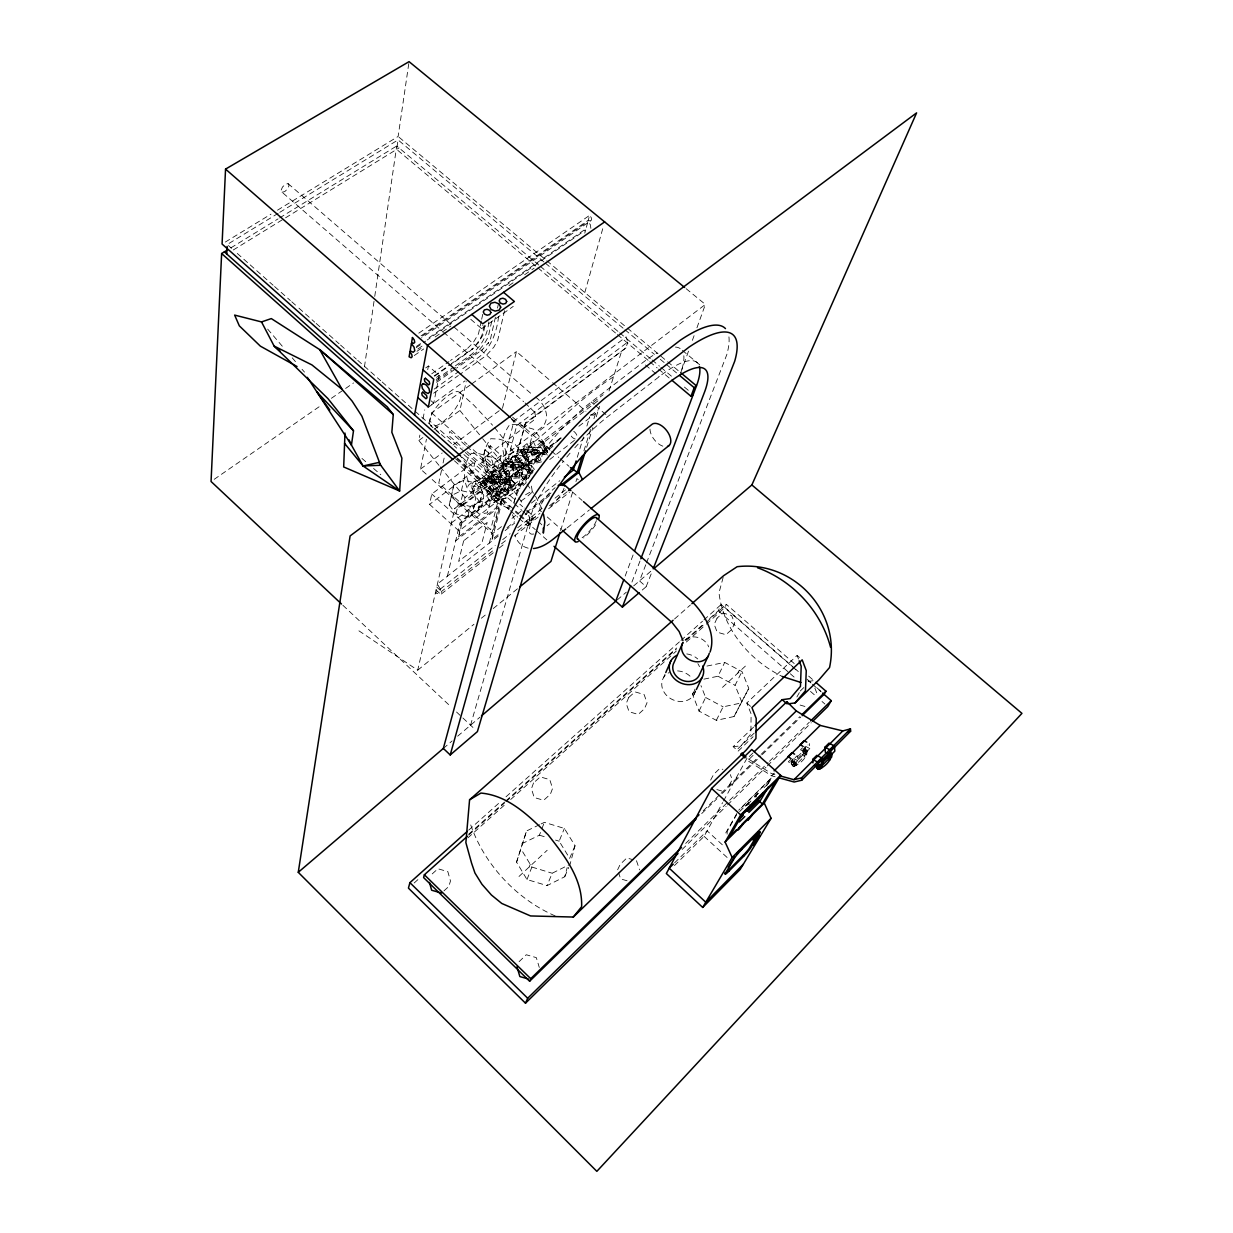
<?xml version="1.0" encoding="UTF-8"?>
<svg xmlns="http://www.w3.org/2000/svg" width="1233" height="1233" viewBox="0 0 1233 1233"><rect width="100%" height="100%" fill="white"/><g stroke="black" fill="none" stroke-linecap="round" stroke-linejoin="round"><path stroke-width="0.75" stroke-dasharray="5 3.75" d="M457.32 458.013L501.939 497.7L501.507 503.634L458.614 537.033L461.45 520.758L504.636 487.389L506.732 479.375L562.957 436.081M498.07 534.752L492.09 539.468L492.506 533.673L501.939 497.7L459.046 530.991L429.593 504.389L431.766 494.017L475.198 461.265L472.732 471.73L429.593 504.389M727.069 834.14L727.3 831.104L736.594 814.766M364.444 366.864L374.462 298.309M374.74 296.413L396.733 145.972L538.806 265.049M277.502 210.18L398.136 136.462L409.063 61.65M543.923 261.951L398.059 139.915L396.672 149.409L536.478 266.667M427.712 369.684L428.421 365.985L439.21 375.448L433.739 403.114L431.057 405.041M438.948 465.334L418.85 440.489L419.883 435.079M423.011 418.866L424.738 409.849M426.186 474.135L420.53 469.064L426.418 439.287M470.174 385.05L431.627 412.916L429.993 421.193L463.885 451.247M791.031 761.1L791.786 762.456L793.79 762.595L801.989 754.457L803.192 749.063L806.382 747.999C809.881 755.937 799.955 764.475 793.112 766.541L791.247 763.52L791.031 761.1L792.249 759.898L794.237 760.037L795.747 764.306L796.888 763.72L795.578 762.179L792.989 762.826L792.249 759.898M804.394 747.876L803.192 754.627L794.021 763.844L792.156 764.799L791.247 763.52M792.156 764.799L793.112 766.541L795.347 765.385L804.748 755.921L806.382 747.999M441.506 470.343L438.778 483.197L490.611 529.712L498.995 497.454M443.079 463.007L444.651 455.655M434.062 429.377L459.909 410.497L466.197 381.521M481.286 321.073L478.481 333.896L473.148 342.697L466.953 349.031L467.8 348.261L450.538 360.483M481.671 319.239L483.274 311.903M470.775 319.316L481.641 328.656L482.35 325.42M484.215 325.204L482.18 334.467A19.05 7.044 -49.3 0 1 469.619 351.343L449.845 365.384M484.923 326.098L482.92 335.16L478.111 343.021L471.977 349.324L473.241 348.153L451.401 363.658M488.792 321.936C487.744 334.698 481.255 346.365 471.438 354.426L454.607 366.401M449.228 505.145L453.836 485.108L463.839 480.254L475.676 483.012L482.504 491.767L477.772 511.757L467.831 516.689L455.979 513.945L449.228 505.145L451.509 495.496L461.435 490.657L473.179 493.385L479.945 502.093L477.772 511.757M491.72 321.351L488.422 336.008A18.911 6.936 -49.3 0 1 475.938 352.761L453.112 369.021M495.435 317.158L490.487 338.936L488.16 343.267L488.592 342.604L481.733 350.311L482.581 349.555L456.534 368.128M497.5 308.08L498.733 302.64M358.926 630.834L417.71 670.197L454.746 508.412L603.137 394.73M498.579 316.449C496.822 331.908 491.304 347.552 478.635 357.339L460.248 370.486M455.979 513.945L458.368 503.65L451.54 494.803L453.836 485.108M461.435 490.657L463.839 480.254M504.559 310.67L497.747 340.077L493.863 347.136L486.126 355.613L459.909 374.4M462.591 494.587L459.755 506.825L454.746 508.412M597.882 400.879L459.755 506.825L463.269 505.083L465.026 497.593L506.208 466.089L516.689 425.616L627.813 342.034L626.164 336.886L513.945 421.008L502.987 463.762L506.208 466.089M447.379 576.212L459.924 522.931L503.357 489.362L505.453 481.317M458.614 537.033L461.943 522.962L461.45 520.758L431.766 494.017M473.179 493.385L475.676 483.012M467.831 516.689L470.312 506.409L480.3 501.477M501.199 455.378L495.897 459.4L492.599 472.578L481.795 462.991L484.985 449.752L490.302 445.76L501.199 455.378L497.855 468.555L491.875 472.979L488.869 472.763L482.442 477.664L487.574 488.438L490.58 488.669L485.448 477.88L482.442 477.664M471.006 485.972L476.03 486.357L483.629 482.673L486.156 478.62L490.087 486.865L491.828 496.652L487.328 512.882L479.375 514.115L473.487 508.828L475.738 497.808L471.006 485.972L473.58 481.918L481.132 478.25L500.228 479.606L501.6 482.504L503.758 482.812L504.559 480.223L503.203 477.31L486.002 475.938L485.201 478.496L486.573 481.379L503.758 482.812M481.795 462.991L487.066 459.015L490.302 445.76M502.463 408.323L516.427 351.59L551.182 381.444M509.861 473.842L506.84 473.642L501.8 462.914L508.119 458.09L511.14 458.26L514.3 455.856C527.786 454.638 526.152 457.905 516.889 463.855L521.944 474.674L526.938 475.029L533.273 470.127L523.424 468.632L521.944 474.674L520.126 475.661L516.057 476.94L506.686 476.277L501.631 465.519L504.806 463.099L509.861 473.842L506.686 476.277M526.938 475.029L528.433 468.956L532.224 471.823M528.849 459.231L525.828 459.061L520.865 448.38L523.886 448.535L528.849 459.231L525.736 461.635L537.557 461.651L540.994 459.955L542.458 453.96L547.483 454.237M479.945 502.093L482.504 491.767M482.226 480.346L491.535 481.04L497.454 478.758L502.602 489.624L507.58 490.025L514.007 485.047L504.112 483.536L502.602 489.624L500.768 490.626L496.683 491.905L487.359 491.15L482.226 480.346L485.448 477.88M507.58 490.025L509.09 483.906L512.913 486.788M481.425 507.611L483.798 495.666L478.589 482.288M509.137 472.224L510.801 481.995L506.239 498.178L498.379 499.38L492.506 494.156L494.88 483.105L490.256 471.299L492.738 467.322L500.228 463.7L505.283 464.009L502.848 467.985L495.312 471.638L490.256 471.299M500.367 492.953L502.879 480.978L497.778 467.646M489.301 543.106L498.641 507.395L455.701 540.825M492.09 539.468L501.507 503.634M461.943 522.962L505.237 489.47L507.349 481.456L506.732 479.375L468.478 445.529M463.269 505.083L513.267 466.706L525.69 422.734L625.932 347.922L627.813 342.034M525.69 422.734L513.267 466.706M511.233 479.699L513.745 468.602L509.229 456.842L511.618 452.943L519.047 449.351L524.133 449.613L527.924 457.797L529.481 467.569L524.873 483.69L517.089 484.862L511.233 479.699L513.19 473.364L520.942 472.208L526.784 477.356M539.515 824.707L526.553 830.98L516.565 862.114L527 879.53L547.051 885.602L564.745 876.74L567.195 867.523M541.133 823.921L544.37 822.349L564.36 828.422L575.025 845.715L570.078 864.302L552.184 873.226L547.051 885.602M584.766 233.176L585.644 229.97L427.173 340.031M590.869 228.352L590.422 224.822L587.941 221.478L585.968 228.768L427.404 338.828M421.07 335.854L588.264 220.26L589.59 215.359L591.254 217.594L591.547 219.967L590.314 221.061L421.532 337.904M519.016 478.527L521.667 466.506L516.689 453.22M723.154 577.398L718.993 592.811C723.185 629.339 750.003 660.657 782.231 676.455M462.021 457.181L513.807 503.187L531.978 436.39L705.368 304.443L686.103 288.661M584.812 292.529L603.122 227.334M516.565 862.114L526.553 830.98M470.559 725.189L530.144 517.69A89.439 25.369 -49 0 1 563.496 461.065M519.108 518.384L527.739 526.059L530.313 524.01L532.733 515.625L524.133 507.996M542.135 453.235L540.023 452.912L538.698 450.03L539.484 447.487L541.595 447.81L542.905 450.692L542.135 453.235L524.857 452.079L523.532 449.228L524.318 446.716L539.484 447.487M523.085 467.908L520.958 467.6L519.617 464.702L520.403 462.128L522.545 462.452L523.886 465.35L523.085 467.908L501.554 466.521L494.079 470.143L491.597 474.119L496.652 474.474L504.189 470.821L506.624 466.845M526.953 452.403L527.724 449.891L526.414 447.04L524.318 446.716M577.275 457.243L583.502 437.037M586.893 426.032L589.728 416.846M488.73 481.687L489.532 479.113L488.176 476.246L486.002 475.938M505.299 461.219L507.426 461.527L508.767 464.394L507.981 466.937L505.854 466.629L504.513 463.762L505.299 461.219L520.403 462.128M500.228 479.606L501.03 477.001M583.918 450.846L590.592 429.438M593.936 418.727L595.601 413.379L590.299 415.012M492.506 494.156L494.51 487.744L502.34 486.557L508.212 491.751M560.614 530.575L572.544 492.46M575.95 481.564L576.905 478.527L580.389 481.564M586.677 447.302L592.857 427.574M596.233 416.816L599.515 406.32M609.04 390.984L621.956 350.157M473.487 508.828L475.553 502.34L483.475 501.122L489.362 506.378M688.507 351.158L680.724 372.72L398.136 136.462M692.391 340.37L694.333 334.975M696.938 327.793L705.368 304.443M625.177 576.042L633.269 554.465M631.943 582.084L640.836 558.826M521.79 843.773L539.422 835.188L541.272 830.379M541.888 828.761L544.37 822.349M645.784 564.745L639.526 580.897L646.138 586.723L640.543 591.516M646.477 562.942L726.746 354.78A131.839 36.636 -49.6 0 0 728.749 335.7M529.204 866.984L530.236 864.318M527 879.53L531.885 867.061L521.282 849.475M646.138 586.723L652.488 570.617M575.025 845.715L569.661 858.322L559.15 841.183L564.36 828.422M523.424 468.632L528.263 469.788L529.065 468.756L520.758 450.924C527.94 457.474 558.703 437.7 533.242 441.399L530.128 443.772L527.092 443.618L520.865 448.38M564.745 876.74L568.737 867.415M529.065 468.756L528.695 467.184L519.293 466.583L516.149 469.002L513.144 468.802L506.84 473.642M663.508 677.688L665.019 674.266M504.112 483.536L509.013 484.677L510.215 482.781L500.151 481.302L496.976 483.752L493.971 483.521L487.574 488.438M514.007 485.047L509.013 484.677L503.912 473.811L505.006 471.391L495.065 470.528L500.151 481.302M709.669 618.488L718.269 610.782L721.135 604.555L790.692 665.265M706.339 624.145L724.896 607.499L726.36 604.355L794.222 663.524M706.941 666.067L724.711 662.414L741.989 671.6L748.801 688.368L734.067 716.512L716.327 720.349L699.034 711.087L692.499 694.271L694.934 689.124M694.009 694.549L695.612 691.174M617.61 869.774L620.23 864.318L626.842 857.952L633.269 859.802M699.034 711.087L705.63 697.493L700.961 685.64M703.935 679.152L718.007 676.239L724.711 662.414M737.843 673.095L739.307 670.166M716.327 720.349L723.124 706.848L741.048 703.01L748.801 688.368M741.757 701.962L735.068 685.317L741.989 671.6M734.067 716.512L741.048 703.01M710.64 780.104L713.66 774.37L719.779 768.483L722.862 769.377M729.119 785.452L732.248 779.749L730.321 774.601M692.499 694.271L695.135 689.478M674.436 865.566L704.105 836.344L722.615 802.621M723.54 800.957L748.138 756.137M529.604 476.077A22.148 1.865 -35 0 1 499.812 497.993A22.148 1.865 -35 0 1 505.915 489.902A22.148 1.865 -35 0 1 529.604 476.077L525.705 483.059A14.719 1.264 -35 0 1 507.58 496.637A14.719 1.264 -35 0 1 506.316 494.988A14.719 1.264 -35 0 1 525.304 482.55M796.888 696.984L799.4 692.514M725.759 832.938L736.841 813.456M746.828 805.611L748.385 802.93L749.325 804.795L747.999 803.592M747.768 804.795L753.271 798.152M755.844 797.381L756.63 796.04M766.541 785.837L770.409 779.194L739.384 809.865M768.113 783.941L771.966 777.329L738.69 810.204M524.133 449.613L521.775 453.513L514.3 457.135L509.229 456.842M487.513 481.471L485.001 485.525L477.402 489.208L472.378 488.807L474.936 484.754L482.473 481.086L501.6 482.504M515.07 484.215C505.052 497.793 484.215 492.26 470.112 491.551L467.014 487.698C462.467 476.046 463.731 463.392 471.299 453.297L479.452 453.759L495.25 458.275L515.07 484.215L511.633 480.361L487.097 478.574L475.491 481.24L469.28 484.307L467.014 487.698M541.564 461.851L533.057 463.808L508.397 462.298L505.098 458.691L507.21 455.424L513.329 452.419L524.888 449.691L549.656 451.001M486.203 473.087L488.376 469.758L494.556 466.721L506.131 464.024L530.791 465.565L534.321 469.311L514.546 443.633L498.949 439.087L490.765 438.701C483.12 448.766 481.733 461.373 486.203 473.087L489.393 476.817C503.573 477.495 521.744 482.026 533.273 471.006M805.935 753.81L804.055 753.009L802.344 755.582L803.885 756.877L805.935 753.81L806.798 754.473M613.51 376.851C578.154 399.168 550.134 431.273 516.981 455.563M793.636 764.691L797.705 760.653L797.258 755.598L793.173 759.636L793.636 764.691L788.319 761.824L792.403 757.802L797.705 760.653M809.834 748.616L804.533 745.795L800.51 749.787L805.812 752.608L809.834 748.616L809.434 743.545M739.615 811.591L748.385 802.93M754.581 796.857L758.48 793.004M745.349 806.166L749.34 802.205M754.673 796.95L758.649 793.004M763.982 787.733L769.3 782.477M805.812 752.608L805.396 747.552L808.077 744.886M797.381 756.877L805.488 748.832M803.192 749.063L803.962 750.404L805.95 750.527L807.153 749.325M753.086 755.382L747.66 760.638L771.642 775.804L774.355 773.137M674.621 862.823L707.125 830.842L723.863 846.192M685.656 843.418L728.241 801.666M729.612 800.325L768.082 762.626M769.454 761.285L809.295 722.23M682.126 849.475L726.098 806.32M727.47 804.979L765.955 767.219M767.327 765.878L811.299 722.723M703.195 810.775L719.748 794.653M721.12 793.312L759.759 755.69M761.131 754.349L799.77 716.743M701.7 813.58L716.851 798.814M722.353 793.451L760.9 755.906M762.287 754.565L800.834 717.005M752.839 753.086L747.414 758.357L771.411 773.523L774.879 774.478M519.108 961.648L526.275 954.758L536.324 957.625L539.283 967.412M800.232 691.035L804.779 686.658M753.594 727.1L733.173 746.689L738.12 751.144L753.086 736.733M754.211 733.126L737.858 748.847L738.12 751.144M733.173 746.689L740.971 745.857L750.882 734.005L751.113 713.922L746.797 703.01L797.119 655.417L799.662 657.621M519.001 876.463L547.175 850.277M722.492 687.367L746.381 665.173M443.957 890.873L448.766 886.496L450.492 880.994L447.826 871.608L437.931 868.772L430.641 875.307M414.165 882.998L418.465 879.144M468.679 834.202L504.544 802.097M505.977 800.818L676.67 648.019M685.286 640.312L703.935 623.621M468.74 835.049L504.513 803.007M505.946 801.727L676.27 649.205M686.288 640.235L704.891 623.574M706.324 622.295L726.36 604.355M467.846 837.885L504.975 804.61M510.693 799.493L676.347 651.024M686.334 642.054L704.906 625.424M468.71 830.117L500.274 801.928M506.008 796.795L679.553 641.73M680.986 640.451L702.502 621.216M703.935 619.937L721.135 604.555M674.543 618.981L690.418 604.971M443.341 748.431L452.126 740.925M457.659 736.193L479.945 717.174M617.132 600.009L626.349 592.148M633.67 585.891L652.658 569.677M417.71 670.197L473.965 624.268M481.363 618.226L487.297 613.402M493.215 608.563L518.384 588.018M567.18 527.863L589.374 509.923M547.051 525.797L549.471 523.871M493.231 552.769L440.844 594.398L435.388 592.965L495.204 545.556M499.226 548.007L505.206 543.26M514.192 536.108L538.143 517.089M548.623 508.751L569.584 492.106M502.679 539.638L510.154 533.704M517.629 527.786L544.554 506.455M555.02 498.163L565.485 489.855M492.537 550.966L441.537 591.455L440.844 594.398L436.066 590.006M501.523 543.83L507.534 539.068M518.03 530.729L539.946 513.267M549.533 505.73L567.519 491.443M507.025 527.678L514.5 521.775M526.445 512.342L551.845 492.306M498.255 536.031L437.422 584.072L441.537 591.455L436.744 587.047M505.114 530.622L514.67 523.069M525.104 514.824L550.473 494.803M501.492 526.614L492.506 533.673L431.827 479.19M511.957 518.369L520.942 511.31M531.408 503.064L559.844 480.685M494.387 502.447L533.273 472.285M549.718 459.539L576.628 438.655M574.794 447.795A89.439 25.369 -49 0 1 608.039 416.4L659.285 376.604A87.728 24.352 -49.6 0 1 698.957 365.292M488.021 494.433L562.972 436.667M451.417 522.962L558.826 440.196M590.854 415.506L598.467 409.633M507.349 481.456L553 446.238M578.863 426.279L595.601 413.379M525.828 459.061L532.024 454.299L535.06 454.468L538.158 452.079L548.331 453.328L543.275 442.046M487.359 491.15L490.58 488.669M513.807 503.187A89.161 26.232 -49 0 1 591.254 402.02L642.686 362.656A87.466 25.184 -49.6 0 1 657.204 352.946M520.758 450.924L523.886 448.535M525.073 402.914L535.43 413.009L534.552 410.99L535.446 415.999L533.504 420.391L484.846 457.135L485.478 460.526L488.114 464.04L491.227 465.612L542.751 426.51C551.259 416.584 543.969 401.927 534.059 396.178M524.441 424.46L625.932 347.922M535.43 516.858L528.726 520.526L533.797 519.802M420.53 469.064L442.169 453.02M452.989 444.99L500.906 409.464M484.846 457.135L486.619 455.84L489.732 457.428L492.383 460.942L493 464.348M418.85 440.489L423.412 437.145M471.715 383.925L516.427 351.59M427.836 407.614L465.041 380.827M433.677 393.204L458.368 375.51M436.605 382.338L454.992 369.222M434.201 389.119L458.722 371.58M436.497 377.375L439.21 375.448M436.251 379.471L453.081 367.496M436.359 380.966L451.586 370.116M431.72 373.83L448.966 361.593M434.247 375.849L449.845 364.768M434.632 376.188L448.319 366.463M425.693 367.912L428.421 365.985M481.641 328.656L513.252 306.385M416.985 351.282L423.289 346.889M414.257 355.551L423.736 348.939M416.415 346.458L421.116 343.19M416.199 347.66L425.616 341.125M417.879 349.001L422.595 345.718M435.157 336.994L450.862 326.067M508.952 285.671L515.224 281.294M524.641 274.743L534.074 268.193M214.218 479.313L321.89 404.856M331.384 398.29L344.053 389.536M345.625 388.441L353.547 382.954M422.426 335.977L587.941 221.478M418.788 333.172L589.59 215.359M233.284 249.975L283.944 218.796M285.578 217.794L399.076 147.929M278.149 213.34L227.226 244.519L231.527 248.342M279.783 212.323L398.059 139.915M230.864 247.864L278.026 218.904M279.644 217.902L396.733 145.972M225.331 242.053L270.983 214.157M501.631 465.519L511.001 466.12L516.889 463.855M795.578 762.179L792.989 762.826M282.064 192.225L284.777 191.593L287.674 188.819L289.046 185.536L288.106 183.64L285.393 184.256L282.48 187.046L281.093 190.344L282.064 192.225L442.123 330.999M494.448 500.69L502.37 499.396M808.139 681.448L815.337 680.385M796.78 765.323L794.021 763.844M792.449 762.04L794.422 762.04L795.747 764.306M794.9 766.294L794.006 764.999L792.018 764.999L791.786 762.456M526.414 447.04L541.595 447.81M523.532 449.228L538.698 450.03M524.857 452.079L540.023 452.912M507.426 461.527L522.545 462.452M501.8 462.914L504.806 463.099M504.513 463.762L519.617 464.702M533.273 470.127L528.263 469.788L523.239 458.984M488.176 476.246L503.203 477.31M489.532 479.113L504.559 480.223M804.61 750.281L807.353 751.745M803.377 751.221L806.12 752.685L805.95 750.527M801.989 754.457L804.748 755.921M803.885 756.877L805.087 757.047M458.368 503.65L470.312 506.409M542.458 453.96L545.633 454.746M771.642 775.804L775.11 776.759M627.073 880.763L620.646 878.929L618.612 872.825M716.866 789.582L723.047 791.37M800.125 705.06L805.473 706.617M539.422 835.188L546.589 837.377M555.574 840.105L559.15 841.183M531.885 867.061L552.184 873.226M528.171 548.161C521.775 546.712 516.365 541.426 515.163 534.937M588.264 220.26L590.314 221.061M805.796 754.349L803.037 752.885M555.112 915.888C515.826 898.703 483.428 863.578 470.02 822.843M802.729 746.135L805.396 747.552M508.135 508.412L493.616 500.675L459.786 455.131M718.007 676.239L735.068 685.317M705.63 697.493L723.124 706.848M790.523 758.203L793.173 759.636M682.373 350.372L699.789 364.845M545.402 263.184L623.482 328.517M624.961 329.75L654.415 354.395M660.318 359.327L664.741 363.026M666.205 364.259L676.516 372.89M540.285 266.282L618.226 331.615M619.706 332.848L650.592 358.726M652.057 359.959L659.424 366.124M660.888 367.357L672.663 377.221M684.423 387.085L690.31 392.017M537.942 267.9L615.93 333.326M617.409 334.559L648.311 360.483M649.776 361.716L657.143 367.896M658.607 369.129L670.382 378.993M645.445 364.983L659.285 376.604M591.254 402.02L594.044 404.409M595.447 405.611L608.039 416.4M552.631 382.677L585.952 411.283M288.106 183.64L452.557 325.743M454.021 327.007L532.61 394.914M361.947 458.429L366.293 462.19M373.553 468.448L380.797 474.72M443.587 332.263L523.624 401.65M512.574 417.139L550.165 449.922M551.613 451.186L558.842 457.489M560.291 458.738L568.968 466.305M808.663 676.1L814.427 681.14M511.664 418.681L531.978 436.39M511.079 418.511L516.689 425.616M724.896 607.499L794.006 667.808M795.439 669.072L798.321 671.584M806.952 679.121L811.283 682.897M817.032 687.922L824.23 694.194M792.141 666.544L797.936 671.6M808.077 680.446L810.975 682.974M812.424 684.238L821.132 691.836M718.269 610.782L788.873 672.524M790.322 673.788L794.638 677.564M810.497 691.42L816.261 696.46M822.026 701.5L824.908 704.028M459.955 392.664L473.842 405.179L492.584 425.231M572.312 491.859L582.084 500.413M431.088 400.787L433.739 403.114M484.985 449.752L495.897 459.4M487.066 459.015L497.855 468.555M431.627 412.916L467.06 444.265M547.252 516.966L561.138 529.265M465.427 445.236L449.814 431.411L448.92 435.588L462.991 448.057M466.845 446.485L503.742 479.159L502.679 483.228L464.394 449.305M465.303 452.496L504.636 487.389L505.237 489.47M746.797 703.01L750.65 706.432M237.26 253.428L248.742 263.615M250.176 264.879L273.125 285.255M274.558 286.518L290.341 300.528M291.774 301.792L297.507 306.878M298.941 308.158L314.723 322.152M316.157 323.431L339.106 343.791M340.539 345.07L356.306 359.065M357.74 360.344L380.689 380.704M382.138 381.983L413.687 409.988M415.12 411.252L456.719 448.165M463.885 454.53L514.084 499.088M519.833 504.174L522.7 506.717M439.611 433.646L430.332 425.416A22.102 7.891 -48.5 0 0 456.41 407.075A22.102 7.891 -48.5 0 0 450.276 394.144A22.102 7.891 -48.5 0 0 429.377 423.412M514.3 503.619L521.975 510.431M522.946 511.294L530.144 517.69M456.95 458.738L518.8 513.76M520.249 515.04L530.313 524.01M455.563 458.815L509.491 506.686M515.24 511.787L518.107 514.346M519.54 515.625L535.338 529.666M536.771 530.945L546.82 539.884M454.438 460.803L509.059 509.429M510.493 510.709L517.675 517.105M704.105 836.344L729.057 859.262M342.913 605.311L450.908 706.74M456.534 712.011L474.659 729.042M302.039 369.314L304.505 372.104M539.746 522.622L541.811 524.873M267.669 329.103L283.621 347.768M292.221 357.832L295.905 362.132M494.495 427.45L508.258 444.697L529.897 475.275M459.909 410.497L481.456 437.129M482.642 438.609L502.987 463.762M440.135 466.798L465.026 497.593M550.041 450.23L533.55 429.223L518.153 424.63L509.923 424.337C502.232 434.355 500.721 446.932 505.098 458.691M499.103 469.943L517.737 496.467M518.831 498.024L523.208 504.266M487.035 478.389L508.72 509.229M511.186 461.481L525.998 482.642M526.969 484.014L533.411 493.215M535.523 496.236L541.719 508.335M795.193 763.52L794.237 760.037M512.358 514.716L514.639 519.54M491.875 472.979L496.976 483.752M493.955 480.485L499.103 491.366M488.869 472.763L497.716 491.797M491.535 481.04L496.683 491.905M495.635 479.745L500.768 490.626M505.006 471.391L510.215 482.781M504.42 471.16L509.506 481.995M504.744 472.748L509.846 483.613M511.14 458.26L516.149 469.002M513.406 465.565L518.476 476.4M512.019 466.012L517.089 476.832M508.119 458.09L513.144 468.802M511.001 466.12L516.057 476.94M514.3 455.856L519.293 466.583M515.07 464.826L520.126 475.661M524.287 456.611L529.419 467.939M523.686 456.395L528.695 467.184M534.228 450.137L539.191 460.926M530.128 443.772L535.06 454.468M532.579 450.862L537.557 461.651M531.192 451.309L536.17 462.082M527.092 443.618L532.024 454.299M530.175 451.432L535.153 462.205M533.242 441.399L538.158 452.079M536.031 449.166L540.994 459.955M542.674 441.846L547.591 452.588M543.075 443.356L547.298 452.573M542.273 444.373L547.221 455.147M814.843 688.153L817.464 694.611M797.119 655.417L798.491 659.023M528.433 468.956L530.113 473.457M509.09 483.906L510.77 488.453M466.875 477.31L469.28 484.307M636.49 860.726L639.573 869.866M486.049 462.776L488.376 469.758M504.929 448.473L507.21 455.424M531.454 486.11L532.24 491.535M793.79 762.595L794.006 764.999M803.962 750.404L804.132 752.407M566.795 457.027A89.439 25.369 -49 0 1 571.326 451.71M683.822 355.736A87.466 25.184 -49.6 0 1 681.31 371.025M675.437 347.089A87.466 25.184 -49.6 0 1 680.893 349.139M697.847 663.647A14.133 11.898 25.4 0 1 699.45 666.683M684.978 639.958A14.364 12.006 25.2 0 1 708.698 646.863M695.397 690.942A17.432 14.781 25.6 0 1 669.349 697.77A17.432 14.781 25.6 0 1 669.303 672.463M677.58 670.891A17.432 14.781 25.6 0 1 691.898 678.119M686.766 653.922A17.694 14.904 25.4 0 1 697.724 658.946M596.371 520.634A14.226 3.776 -48.6 0 1 582.007 537.804M595.524 524.857A17.801 4.732 -48.6 0 1 583.718 538.004M564.02 488.253A17.694 5.102 -48.6 0 1 549.178 507.503M541.611 511.341A17.694 5.102 -48.6 0 1 542.181 502.602A17.694 5.102 -48.6 0 1 555.112 487.682M575.21 438.994A4.963 2.636 52.3 0 1 570.278 434.324M573.761 431.35A4.963 2.636 52.3 0 1 577.152 436.312M525.535 494.803A14.704 1.341 -35 0 1 532.024 492.106A14.704 1.341 -35 0 1 520.927 501.107M510.077 507.873A14.704 1.341 -35 0 1 511.202 505.114M533.75 533.981A28.929 8.246 -48.5 0 1 529.697 527.585A29.037 14.241 51.9 0 0 526.83 510.724M662.845 446.176A13.64 7.675 51.3 0 1 649.991 428.914M463.654 540.778L458.661 561.447L481.872 543.167L487.174 522.407L463.654 540.778M533.535 782.924L531.438 788.75L534.197 797.535L543.691 800.279L550.38 794.206L552.584 788.426L549.764 779.626L540.27 776.882L533.535 782.924M628.738 697.462L626.21 703.504L629.107 711.765L638.232 714.416L644.427 708.79L647.048 702.764L644.104 694.503L634.98 691.867L628.738 697.462M717.067 618.165L714.184 624.391L717.174 632.175L725.96 634.733L731.724 629.508L734.683 623.297L731.647 615.529L722.862 612.955L717.067 618.165M525.443 452.449L523.085 456.333L515.625 459.955L510.554 459.662L512.928 455.763L520.357 452.172L525.443 452.449M487.605 496.745A5.117 2.497 52.2 0 0 493.786 502.725A5.117 2.497 52.2 0 0 492.214 495.836A5.117 2.497 52.2 0 0 487.605 496.745M491.042 476.524A14.734 1.079 -35 0 0 510.94 461.99A14.734 1.079 -35 0 0 495.342 471.314A14.734 1.079 -35 0 0 491.042 476.524"/><path stroke-width="1.5" d="M344.978 433.076L343.683 466.953L399.646 491.011L401.881 458.152L391.847 432.305L393.265 414.504L387.254 406.828L319.671 349.602L271.306 318.592L261.519 321.921L234.64 315.093L239.325 325.851L260.363 346.149L297.045 366.54M227.612 249.867L221.632 253.536L211.059 481.502L341.51 604M684.623 287.443L409.063 61.65L225.547 169.106L222.079 244.042L460.587 455.917M226.749 253.998L227.134 246.415M691.867 603.708L723.617 575.688L737.149 566.702C793.713 560.075 841.445 611.614 829.547 667.531L818.943 679.861L795.038 702.933L788.688 703.781M673.095 620.261L469.573 799.816L465.874 842.601L471.561 863.1L474.952 873.026L481.964 884.292L491.443 895.035L501.785 903.465L530.575 915.949L573.314 917.044L745.95 750.342L755.952 738.521L756.23 718.485L751.93 707.572L802.19 659.84L806.259 670.644L805.457 690.773L795.038 702.933M261.519 321.921L274.111 346.057L327.916 398.583L353.501 430.795L351.436 445.036L363.088 465.982L399.646 491.011L378.685 462.483L363.088 465.982L344.562 443.387M751.868 484.954L1021.941 713.368L596.849 1171.35L298.263 872.317L350.11 535.923L916.612 112.866L751.868 484.954L654.122 568.428M414.55 415.028L427.527 345.286L604.648 221.909M821.548 762.333L826.804 757.062L828.222 753.764L829.008 754.981L828.052 757.232L819.621 765.323L820.608 767.08L830.688 756.954L831.042 755.259L829.008 754.981L828.853 752.947M821.61 768.097L817.911 769.33L816.046 766.263L817.911 769.33C824.507 767.697 830.61 760.869 832.26 754.303L831.474 753.101M298.263 872.317L443.341 748.431L502.001 532.194A134.428 38.177 -49 0 1 604.602 398.382L680.493 340.092A131.839 36.636 -49.6 0 1 725.466 328.61M467.276 831.396L409.911 882.658L408.431 888.13L525.489 1003.184L678.011 853.513M443.341 748.431L450.215 754.95L510.308 539.638A134.628 37.529 -49 0 1 613.233 405.749L688.985 347.151A132.039 36.004 -49.5 0 1 734.668 361.315L653.197 568.829M467.307 836.328L424.368 874.783L423.582 877.557L529.62 981.237L696.198 818.943M576.135 460.911L573.299 470.081L564.329 477.156M560.799 485.232L577.244 472.27L582.253 456.21M560.044 532.394L550.951 561.431L519.864 586.816M562.279 485.478L578.816 472.409L585.567 450.893M671.862 380.226L690.989 396.286L694.194 387.686L696.475 385.883A87.728 24.352 -49.6 0 0 699.358 366.432M615.745 601.211L623.821 579.633M634.61 550.874L696.475 385.883L680.724 372.72M554.002 546.281L622.388 607.114L630.587 585.66M640.836 558.826L704.382 392.495A87.867 23.92 -49.5 0 0 667.639 383.617L616.485 423.613A89.577 24.937 -49 0 0 538.343 524.981L477.402 731.616L450.215 754.95M710.085 652.057C716.25 633.824 704.829 614.805 692.484 601.997L596.433 517.752M529.62 981.237L530.729 978.694L699.049 814.813M665.774 672.555L671.029 660.595M525.489 1003.184L527.693 998.252L681.541 847.456M708.127 656.233L698.864 675.946A14.133 11.898 25.4 0 1 680.477 679.46A14.133 11.898 25.4 0 1 674.143 662.321L682.974 642.408A14.364 12.006 25.2 0 0 691.143 660.549A14.364 12.006 25.2 0 0 709.252 653.305M696.398 689.494L701.993 677.672M754.889 840.983L750.928 847.564A8.492 0.863 -48.4 0 1 743.576 856.38L728.734 871.361A8.554 0.863 -48.3 0 1 725.42 873.318L725.019 872.825A7.691 0.786 -48.3 0 0 727.131 871.577L744.439 854.099A7.645 0.771 -48.4 0 0 749.125 848.504L759.019 832.028A7.752 0.801 -48.4 0 0 757.971 832.306M711.564 788.442L666.344 873.534L702.702 907.442L740.154 869.465L771.072 818.311L764.275 803.022L780.612 775.295L751.791 749.51L711.564 788.442L740.663 814.89L725.096 842.047L732.155 857.444L702.702 907.442M747.229 811.329L757.863 800.772L760.761 795.794M748.878 812.47L759.79 801.635L768.467 786.777M815.876 682.404L825.987 691.22L824.23 694.194L802.205 715.664M751.483 814.828L762.379 803.978L775.942 780.905L742.713 813.857L729.689 836.529L736.502 829.747M728.21 867.323L734.621 856.581M725.42 873.318L734.067 858.723A8.677 0.894 -48.3 0 1 741.603 849.676L756.692 834.51A8.616 0.879 -48.4 0 1 759.852 832.753L758.665 832.737M822.581 693.1L831.273 700.683L827.79 706.54L812.67 721.382M756.338 841.785L753.255 839.981L757.247 833.693L759.805 836.036L753.147 844.99L752.515 844.405L755.968 838.671L759.805 836.036L756.615 839.257L755.968 838.671M756.384 835.142L753.255 839.981M757.863 836.051L759.852 832.753M753.147 844.99L758.634 835.989L756.708 834.232M573.314 917.044L581.622 906.702C582.67 878.805 564.421 855.733 548.176 834.864C529.404 816.277 508.69 795.547 480.932 793.066L469.573 799.816M739.415 850.832L741.603 849.676M743.391 864.102L705.785 902.217L669.195 868.155L673.264 864.148M752.515 844.405L755.166 841.738M732.155 857.444L771.072 818.311M780.088 775.896L793.96 779.703L801.512 777.9L850.462 728.873L850.616 731.2L801.712 780.227L794.175 782.015L778.578 777.715M814.474 765.292L818.542 767.465L818.142 762.348L822.241 758.233L816.801 755.351L812.701 759.436L812.963 762.857M826.696 753.039L830.765 755.197L830.395 750.065L834.448 746.011L829.008 743.145L824.954 747.198L825.339 752.33M818.542 767.465L822.627 763.366L822.241 758.233M830.765 755.197L834.818 751.128L834.448 746.011M793.96 779.703L842.802 730.922L850.462 728.873M741.942 824.322L748.755 817.541M725.096 842.047L764.275 803.022M759.266 798.429L763.736 792.819L750.419 807.199L758.48 799.77M739.261 819.236L743.237 815.275M747.583 811.283L758.495 800.464L762.379 803.978M739.338 821.949L744.794 816.539M740.663 814.89L780.612 775.295M774.124 770.841L820.176 725.42L842.802 730.922M810.667 720.889L831.273 700.683M802.529 714.046L825.987 691.22M754.195 751.776L796.302 710.948L820.176 725.42M755.567 731.816L786.901 701.7L796.302 710.948M754.966 725.805L782.2 699.681L790.106 698.602L800.448 686.396L801.203 666.236L799.169 660.826M622.388 607.114L639.156 592.719M481.409 715.926L616.099 600.903M565.7 529.049C555.759 536.34 546.496 547.128 533.457 548.546M590.854 508.72L669.272 445.344M690.989 396.286L693.254 394.483M568.583 490.549L651.456 424.769A13.64 7.675 51.3 0 1 666.899 430.887A13.64 7.675 51.3 0 1 667.577 446.408M847.549 732.017L850.616 731.2M363.088 465.982L380.581 465.273L361.901 416.23L352.145 401.141L342.096 389.366L311.918 364.906L274.111 346.057L279.999 350.958M826.804 757.062L829.624 758.557M828.73 759.528L829.963 759.698M441.537 893.062L431.642 890.226L429.469 882.396M528.233 978.956L519.848 976.551L516.966 966.78M782.231 676.455L800.941 682.496M830.688 756.954L827.867 755.459M757.863 800.772L759.79 801.635M757.524 567.75C792.834 580.573 821.039 610.982 830.595 647.371M824.954 747.198L830.395 750.065M806.767 742.143L804.116 740.74L800.078 744.732L802.729 746.135M812.701 759.436L818.142 762.348M794.607 754.164L791.94 752.746L787.856 756.769L790.523 758.203M577.244 472.27L570.417 467.569M830.78 756.399L831.689 757.077M679.46 375.356L694.194 387.686M503.557 292.313L514.392 301.515L482.704 323.801L471.807 314.446M225.547 169.106L510.215 417.401M563.943 484.538L570.925 490.642M583.486 501.646L598.822 515.086M422.965 369.823L433.769 379.317L428.39 406.967L417.802 397.596M782.2 699.681L785.883 702.918M393.265 414.504L319.671 349.602L342.096 389.366M577.445 538.898L672.247 622.742L679.136 631.512L682.959 640.574M562.541 530.498L575.04 541.58M224.36 251.871L455.501 457.458M221.632 253.536L453.004 459.524M424.368 874.783L530.729 978.694M409.911 882.658L527.693 998.252M741.958 752.931L746.042 757M740.848 753.856L744.932 757.925M353.501 430.795L316.789 391.786L307.31 377.344M820.407 764.907L821.748 766.479M329.827 410.05L316.789 391.786L351.436 445.036L349.047 439.904M819.745 769.084L818.866 767.774L816.847 767.774L816.647 765.2M820.608 767.08L819.251 764.768M578.816 472.409L582.515 479.545M743.114 855.486L743.576 856.38M728.349 870.406L728.734 871.361M543.537 514.331L544.801 522.129L543.352 533.103L543.306 528.14M786.901 701.7L787.101 703.997M801.512 777.9L801.712 780.227M741.48 816.693L743.314 813.503L747.984 809.557M736.733 853.868A7.799 0.801 -48.3 0 1 738.058 852.342M702.718 666.067A17.694 14.904 25.4 0 1 693.516 684.022A17.694 14.904 25.4 0 1 671.415 674.836A17.694 14.904 25.4 0 1 676.886 655.339M578.431 539.268A14.226 3.776 -48.6 0 1 584.427 525.428A14.226 3.776 -48.6 0 1 596.741 518.877M578.231 541.549A17.801 4.732 -48.6 0 1 576.859 534.074A17.801 4.732 -48.6 0 1 592.179 516.997A17.801 4.732 -48.6 0 1 598.745 518.708M558.117 485.571A17.694 5.102 -48.6 0 1 564.406 486.002M409.926 352.022L409.094 356.784L411.113 357.755L412.192 356.753L411.699 354.38L409.926 352.022M411.39 343.606L410.127 350.819L413.178 352.268L414.812 350.773L414.072 347.182L411.39 343.606M412.454 337.549L411.606 342.404L413.641 343.36L414.75 342.342L414.257 339.938L412.454 337.549M500.706 307.171L499.103 310.161L495.111 311.101L491.058 309.452L489.347 306.185L490.95 303.21L494.942 302.27L498.98 303.904L500.706 307.171M506.686 301.484L505.638 303.457L502.987 304.089L500.29 302.994L499.149 300.821L500.213 298.848L502.864 298.232L505.545 299.311L506.686 301.484M490.888 312.566L489.809 314.569L487.127 315.201L484.43 314.091L483.274 311.903L484.369 309.915L487.035 309.283L489.732 310.377L490.888 312.566M739.199 827.759C733.435 836.56 749.371 816.724 739.199 827.759M748.955 818.049C743.129 826.896 759.066 807.06 748.955 818.049M425.431 378.269L424.337 379.225L424.815 381.567L428.606 384.912L429.716 383.956L429.238 381.613L425.431 378.269M423.32 383.602L421.686 385.02L422.41 388.503L425.046 392.002L428.067 393.497L429.716 392.094L429.007 388.595L426.356 385.081L423.32 383.602M422.811 392.171L421.732 393.096L422.195 395.408L425.955 398.721L427.05 397.797L426.587 395.485L422.811 392.171"/></g></svg>
